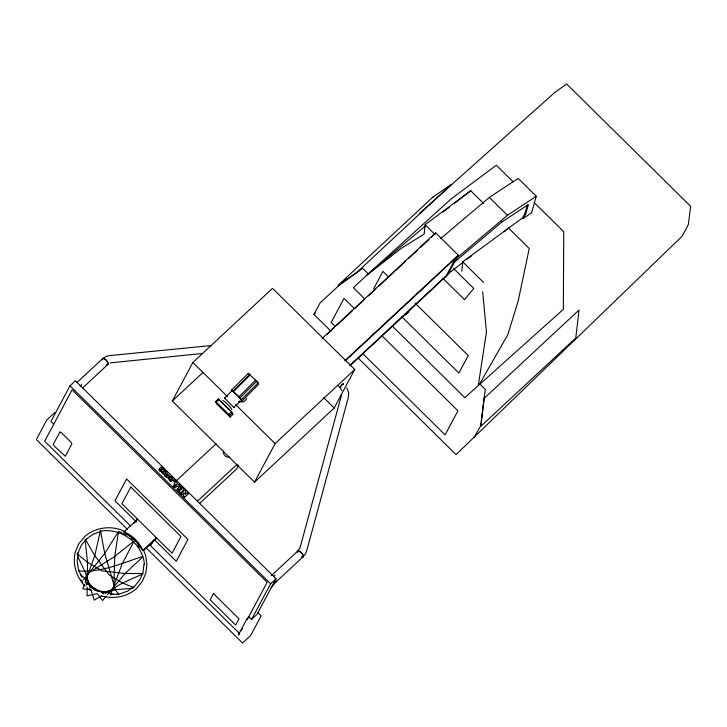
<?xml version="1.0" encoding="UTF-8"?>
<svg xmlns="http://www.w3.org/2000/svg" width="727" height="727" viewBox="0 0 727 727"><rect width="100%" height="100%" fill="white"/><g stroke="black" fill="none" stroke-linecap="round" stroke-linejoin="round"><path stroke-width="1.09" d="M87.195 587.134L87.058 595.867L97.273 593.641L102.58 600.511L106.197 596.167M87.24 583.745L87.567 562.316L85.068 539.67M340.763 387.246C338.309 388.336 344.534 381.73 343.435 384.319M483.591 203.433L470.732 190.738L425.086 224.734L424.177 234.058L401.449 248.234L366.89 275.124M461.799 271.18L462.708 261.847L522.622 217.836L524.994 213.384L527.429 204.878M78.116 552.756L77.117 561.026L78.398 569.386L81.869 577.283M143.991 564.17L142.992 572.44L139.793 579.901L134.695 586.226L127.834 591.033L119.81 593.886L111.158 594.613M178.733 489.871L179.087 489.362M478.357 385.101L486.445 332.094L482.701 291.809M160.84 471.478L159.767 470.823M183.468 496.205L184.113 492.742L181.986 494.742L180.832 493.606L184.676 490.016L185.803 491.179L185.185 494.596L187.302 492.606L188.429 493.769L184.603 497.332L183.486 496.168L184.622 497.295M297.261 551.911L297.379 551.448A3.853 1.599 43.9 0 1 300.333 551.966L301.114 552.593A3.98 1.654 43.9 0 1 303.313 556.173L303.204 556.637A3.853 1.599 43.9 0 1 301.769 556.9M168.3 478.302C169.082 476.621 169.982 481.483 171.481 479.002M177.143 489.162C178.642 487.881 178.633 488.244 179.442 486.399A1.481 1.381 28.1 0 1 180.569 486.308M341.563 394.843L300.342 546.713L300.505 546.159L299.488 548.876L297.507 551.293L271.344 575.63M171.463 479.038C172.008 477.348 169.436 478.348 169.382 476.785L169.791 476.63A1.854 1.718 28.1 0 1 171.072 476.721L171.954 477.403M522.622 217.836L523.322 218.518L525.694 214.074L528.429 204.505L502.003 221.917L454.157 262.392M440.589 238.638L489.307 197.426L518.187 178.397L536.299 196.272L531.591 212.711L523.322 218.518M162.539 471.578L163.075 472.286M84.341 584.535L82.805 588.806L90.957 589.906L94.292 600.148L101.644 595.686M110.377 595.031L122.218 563.816L134.322 540.734L114.775 556.473L86.695 574.166L87.894 581.5L94.201 589.67M78.098 552.893L81.315 545.295L86.522 538.88M271.216 587.725L276.205 581.473L274.597 582.654L275.279 581.364L273.961 582.591M173.317 486.19L175.68 481.138L177.888 484.582L178.724 484.146L179.969 485.372L174.653 487.499L173.335 486.154L174.653 487.499M86.604 584.144L87.894 581.5L80.533 574.457M404.739 314.2L405.775 314.673L407.129 311.892M409.401 310.256L408.501 312.11L405.775 314.673M169.091 476.103L168.591 476.839M248.798 616.669L251.587 619.413L256.985 614.397L276.024 578.737L75.39 380.766L69.992 385.792L50.954 421.451L53.734 424.195M172.299 401.022L192.882 362.473L272.525 288.346L354.758 369.48L334.175 408.029L254.523 482.155L172.299 401.022L203.033 372.415M160.921 471.114L160.076 470.996M163.175 468.851L164.275 469.933L162.521 471.605M162.757 472.977L162.321 472.959M165.047 470.705L166.147 471.787L163.375 474.367L162.375 473.322L162.775 472.941M169.382 476.785L169.773 476.658A1.854 1.718 28.1 0 1 171.054 476.758M174.989 485.936C175.289 482.446 178.478 485.954 175.007 485.909M178.751 489.834C178.724 491.434 181.223 490.498 179.778 489.634M153.515 540.125L150.534 545.704L239.71 633.69L238.356 634.953L247.453 617.923M180.632 487.817C179.096 488.062 181.341 490.661 181.805 488.762L181.187 488.153M181.805 488.762L180.614 487.844M177.506 490.234C178.651 496.187 187.366 488.935 181.759 487.135M181.986 494.742L180.85 493.569M330.894 331.139L313.937 314.409L320.116 302.841L346.097 278.941M238.674 465.207L236.666 468.97L199.571 503.493M254.523 482.155L275.115 443.606L354.758 369.48M373.578 288.901L382.929 271.389L388.563 276.951M434.573 234.776L435.618 232.813L458.264 255.159L447.796 274.751L349.996 365.772M241.309 630.691L242.382 628.682M247.198 619.668L267.154 582.291L72.091 389.826L44.647 441.225L130.606 526.039M251.587 619.413L270.626 583.763L276.024 578.737M172.608 480.084L172.899 479.329A1.881 1.745 28.1 0 0 172.635 478.221L171.972 477.366M233.685 407.52L241.6 400.168L237.638 395.679L232.031 390.617L224.561 398.087L224.77 398.614M232.031 390.617L232.249 391.144M234.067 407.738L224.561 398.087M474.158 437.236L480.62 425.958L485.272 389.345L479.702 383.847L507.773 334.783L518.051 301.569L529.256 248.489L508.346 227.86L504.211 231.713M165.056 473.85L164.856 474.186A1.936 1.799 28.1 0 0 164.865 475.722M343.38 384.383C344.58 381.839 339.082 387.4 340.418 387.5M159.331 468.851L159.013 469.887M83.378 579.982L104.733 553.474L118.528 531.392L114.775 556.473L113.712 590.151L105.37 591.842L94.783 590.415M303.204 556.637L305.567 553.756L306.903 550.075L348.169 398.023L348.778 393.153L346.852 387.755M107.541 594.55L125.053 573.521L142.801 556.891M166.119 475.022L167.119 474.286M167.492 475.758L167.855 474.767M165.038 473.886L165.638 473.322A1.963 1.817 28.1 0 1 167.601 473.259M159.313 468.879L161.312 466.97L162.412 468.052L160.821 469.551M215.61 401.604L218.391 398.823L231.513 411.682L232.931 414.299L230.15 417.08L216.755 403.967L215.61 401.604L228.732 414.463L230.15 417.08M216.273 402.167L219.054 399.396M231.613 390.008L248.298 373.333L255.559 380.194L258.058 382.956L258.485 384.501L241.8 401.168L241.364 399.632L238.865 396.869L231.613 390.008L232.049 391.544M232.985 391.253L249.67 374.578L250.215 374.914L233.521 391.589M238.865 396.869L255.559 380.194L258.058 382.956L241.364 399.632M239.828 398.014L256.522 381.348M228.732 414.463L231.513 411.682M229.723 415.544L232.504 412.763M77.117 382.393L102.671 358.611M80.134 386.101L81.715 384.638M54.907 412.418L46.81 419.961L36.35 439.553L127.37 529.365M82.678 387.909L108.014 364.318M313.937 314.409L315.373 313.073M163.193 468.815L161.194 470.469M163.057 472.323L165.065 470.669M322.079 338.491L435.618 232.813M326.932 334.465L334.393 327.523M336.883 325.205L352.631 310.556M355.112 308.239L364.236 299.751M368.38 295.898L375.832 288.955M379.149 285.865L387.436 278.15M389.099 276.614L394.07 271.98M395.733 270.435L405.675 261.184M408.992 258.094L417.28 250.379M420.597 247.298L428.885 239.583M431.375 237.266L433.028 235.73M176.606 480.538L216.164 443.715M140.856 547.822L134.831 539.77L123.972 531.846L137.576 519.187L134.05 523.431M86.249 584.981L86.777 584.499M344.716 360.828L458.264 255.159M345.425 360.665L455.675 258.067L446.26 275.697L350.105 365.181M126.607 533.763L134.831 539.77L142.783 550.403L156.387 537.744L155.351 539.67L143.719 550.503M149.208 545.65L151.907 543.142M197.508 501.157L237.066 464.335M274.915 575.266L273.525 576.611M276.106 581.891L303.304 556.582M103.061 593.914L105.37 591.842L114.766 594.613M419.524 213.329L554.565 92.665L566.642 83.978L690.65 206.332L688.324 224.643L682.144 236.202L456.056 454.629L358.347 358.229M211.512 345.525L110.359 355.53L106.151 356.348L102.607 358.711A3.853 1.554 51.1 0 0 102.525 359.801M455.284 259.403L507.428 215.301L536.299 196.272M425.595 225.824L368.235 273.87L353.395 287.683L364.7 298.842M443.125 211.993L449.359 207.195M454.702 203.078L470.732 190.738M168.609 476.803L168.255 477.094A1.963 1.827 28.1 0 1 167.101 477.375L166.683 477.303M172.281 480.42L171.072 481.029M447.641 274.097L462.636 262.638M467.043 259.266L471.459 255.886M167.51 475.722L166.474 476.058L166.029 475.313M338.5 285.729L362.664 268.372L368.235 273.87L451.303 198.789L496.341 165.238L513.198 181.859M86.413 538.971L93.274 534.163L101.298 531.31M105.451 593.368L122.536 582.999L142.874 573.921M142.583 556.5C122.081 563.134 100.48 573.021 78.598 570.859M161.476 470.36L160.631 469.851M102.062 592.596L115.329 589.706L132.905 588.27M110.322 362.873L202.106 353.513M179.069 489.398L179.76 489.671M142.783 573.467L125.053 573.521L102.089 570.859L87.567 562.316L77.035 553.91M171.09 480.992L170.727 481.02A1.945 1.808 28.1 0 1 169.627 480.592L168.3 478.566M178.651 488.18L178.324 488.144A1.245 1.154 28.1 0 0 177.524 488.471M167.11 474.322L167.673 474.54M170.745 480.983L169.645 480.556M101.644 595.958C113.676 599.357 127.161 596.876 136.576 588.461L142.338 581.4L145.827 573.149L146.936 564.043L145.545 554.974L143.455 550.221M162.339 472.932L160.858 471.441M89.994 587.234L95.328 588.834L103.688 593.505M166.701 477.266L165.147 476.121M134.059 587.661L122.536 582.999L109.323 575.148L94.774 555.61L85.495 539.543M125.335 531.81C112.376 524.949 95.491 526.939 84.532 536.735L78.77 543.796L75.263 552.193C72.273 564.397 76.499 577.383 85.213 586.244M123.972 531.846C132.269 535.226 139.375 542.088 142.783 550.403M119.373 531.755L121.918 532.873M122.763 533.245L126.998 535.099M180.55 486.336L181.741 487.172M220.908 401.731L229.623 410.146M231.777 409.428C231.549 407.956 224.089 400.486 222.862 400.522M131.069 538.225L132.696 539.479M88.985 588.452L91.429 590.333M159.749 470.86L159.113 470.096M249.67 374.578L248.298 373.333M232.122 413.608L232.931 414.299M239.592 401.322L239.992 401.613L239.519 401.05M238.865 401.649L239.474 402.14L238.992 401.577M534.063 202.451L563.752 231.749L563.334 309.329L464.853 397.669L392.162 325.941M524.994 213.384L525.694 214.074M489.307 197.426L507.428 215.301M501.312 221.235L502.003 221.917M425.086 224.734L434.737 234.248M462.708 261.847L483.609 282.476M453.621 268.581L473.777 288.465L464.553 299.706L442.788 278.232M415.126 303.15L468.233 355.558L458.882 373.069L401.749 316.69M354.531 308.739L344.025 298.379L331.167 322.452L335.211 326.441M382.002 335.847L457.946 410.782L445.088 434.864L362.682 353.549M337.692 385.292L340.054 387.618M323.697 397.687L334.175 408.029M192.882 362.473L227.551 396.678M235.612 404.63L275.115 443.606M180.414 488.871L181.032 489.489M179.042 490.307L179.578 490.834M177.751 490.516L180.042 492.77M69.992 385.792L270.626 583.763M257.931 612.743L261.12 615.887L250.661 635.48L242.554 643.022L145.9 547.64M136.449 522.004L114.957 500.794L126.616 478.948L187.92 539.434L176.261 561.28L154.76 540.07M97.654 591.26L95.328 588.834L85.114 582.4L94.774 555.61L100.453 530.61L104.733 553.474L115.329 589.706L118.819 594.541M138.094 545.514L139.357 547.113M80.697 579.573L82.587 581.963M340.163 387.691L341.872 390.553M177.488 490.271L177.324 489.962A1.381 1.281 28.1 0 1 177.161 489.135M164.884 475.685L165.129 476.149M77.562 556.146L85.05 571.795L90.012 587.016M218.391 398.823L218.827 400.377M246.698 398.114A5.907 5.462 28.7 0 1 239.656 401.713M168.828 474.722A1.963 1.827 28.1 0 1 169.055 475.831M100.044 531.21A35.459 31.361 32.2 0 1 144.446 564.761M275.306 579.41A3.944 1.39 47.1 0 1 275.388 582.173M102.698 359.62A3.944 1.39 47.1 0 1 106.142 360.074A3.944 1.39 47.1 0 1 107.523 364.381M102.925 358.447A3.98 1.599 51.1 0 1 106.097 360.165L106.742 360.955A3.853 1.554 51.1 0 1 107.841 364.436L107.532 364.7A3.98 1.599 51.1 0 1 106.46 364.59M297.761 552.093A3.944 1.39 47.1 0 1 299.479 551.202A3.944 1.39 47.1 0 1 303.095 555.11A3.944 1.39 47.1 0 1 302.005 556.682M229.714 457.119A5.089 4.726 28.1 0 1 223.48 450.967M484.127 398.351L480.874 426.295L575.775 337.982L579.028 310.038L484.127 398.351M59.85 432.056L53.344 444.252L54.189 445.987L65.285 456.238L71.864 443.906L70.955 442.152L61.313 432.638L59.85 432.056M130.824 487.017L121.9 503.72L172.063 553.211L180.978 536.508L130.824 487.017M173.126 480.656L174.189 479.666L175.343 480.856L174.28 481.847L173.126 480.656M213.465 593.559L210.112 599.83L235.666 625.047L239.019 618.777L213.465 593.559M218.127 404.512L227.642 414.172L218.127 404.512M432.947 197.053L338.046 285.366L356.666 272.589L451.558 184.267L432.947 197.053"/></g></svg>
